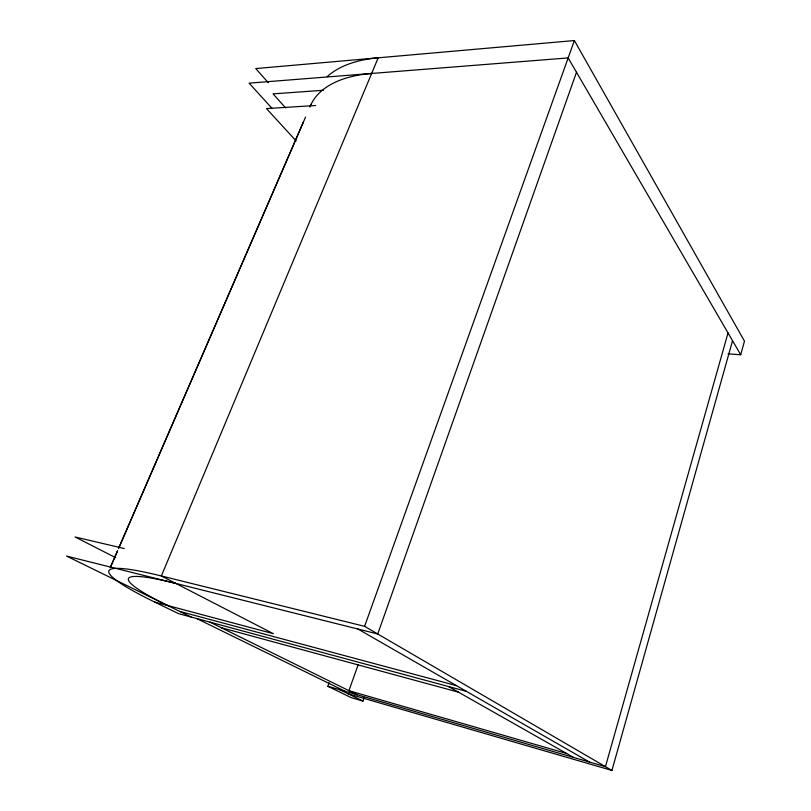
<?xml version="1.0" encoding="UTF-8"?>
<svg xmlns="http://www.w3.org/2000/svg" width="811" height="811" viewBox="0 0 811 811"><rect width="100%" height="100%" fill="white"/><g stroke="black" fill="none" stroke-linecap="round" stroke-linejoin="round"><path stroke-width="1.22" d="M728.085 353.849L740.707 354.752L744.478 341.157L574.381 40.55L255.739 68.58L268.36 82.742M348.081 693.78L611.94 770.45L732.546 340.711M728.025 332.926L605.442 766.669L327.867 686.288L329.165 682.72M327.867 686.288L351.163 697.612L362.963 701.059L364.22 697.48M576.499 72.26L377.733 633.989L66.522 556.062L191.274 617.08M358.077 665L348.923 690.688L566.656 753.52M611.94 770.45L364.605 626.335L574.381 40.55M110.255 567.639L117.301 551.389M118.811 547.912L303.344 122.137M110.57 566.94L117.625 550.669M118.639 548.337L305.565 117.048M310.106 106.586L311.11 104.264M323.417 90.285L273.033 93.863L285.604 107.893M315.651 105.511L266.464 108.573L296.147 140.962M124.225 548.53L75.058 536.963L115.659 557.684M364.605 626.335L161.348 575.972A174.355 18.744 20.1 0 0 154.658 602.046L178.44 613.613L466.467 691.388M154.658 602.046L273.358 633.695L161.348 575.972L378.2 57.814A151.748 77.714 22.1 0 0 327.188 76.69M179.576 611.362L456.502 685.66M221.332 627.734L458.428 692.138M339.839 689.755L362.963 701.059M196.84 618.59L345.02 691.256M209.988 622.138L357.245 694.794M448.584 686.562L573.559 757.433M357.925 629.022L589.364 762.005M272.05 108.36L249.099 83.148L568.166 57.916L740.707 354.752M167.583 605.493A153.684 16.494 20.1 0 1 175.835 583.433M309.883 107.052A152.427 76.173 22 0 1 371.651 73.456"/></g></svg>
